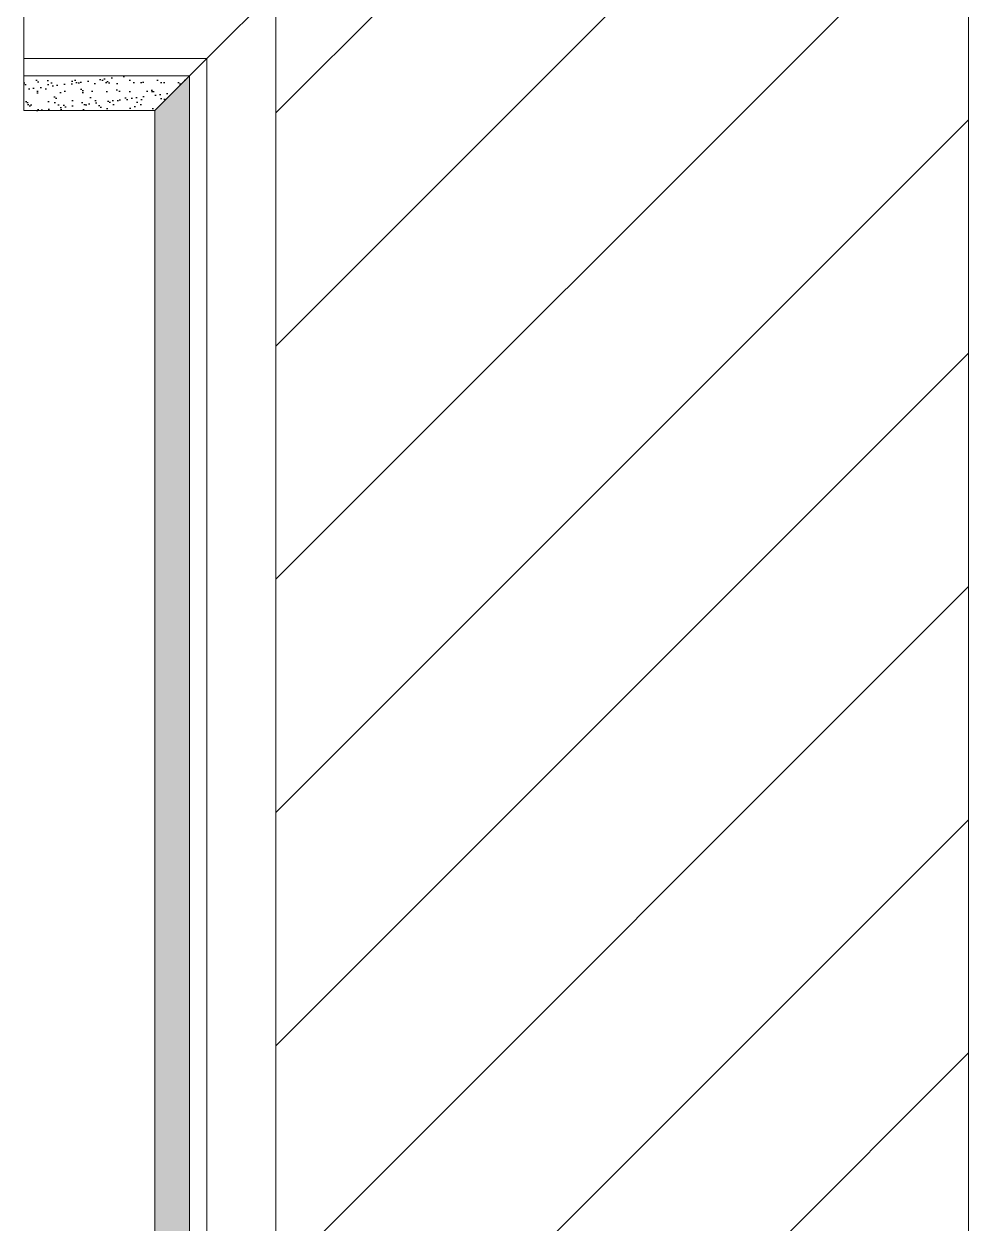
# Model space of a CAD drawing. Header units: millimetres. Extents: x -18512 to 101824, y -95768 to 52898.
# Drawn here: x 61828.1 to 62101.7, y -76964.1 to -76617.6 of the extents above; entities that cross this region are included whole.
import ezdxf

# ---------------------------------------------------------------- set-up
doc = ezdxf.new("R2010")
doc.units = ezdxf.units.MM
doc.header["$LTSCALE"] = 25
doc.layers.add('AR WALL HATCH', color=8, linetype='Continuous')
doc.layers.add('HAT', color=8, linetype='Continuous')
doc.layers.add('I-FLR-TILE', color=253, linetype='Continuous', lineweight=9)
doc.layers.add('I-WALL', color=2, linetype='Continuous', lineweight=9)
pattern_1 = [(37.5, (59229.075, -128347.3092), (-0.16000313, 4.89413237), [0, -3.8608, 0, -4.318, 0, -4.1275]), (7.5, (59229.075, -128347.309), (4.4952328, 7.168251), [0, -2.0828, 0, -3.4798, 0, -1.3335]), (327.5, (59225.951, -128347.3092), (7.9099237, 0.01437185), [0, -1.27, 0, -4.572, 0, -5.969]), (317.5, (59225.951, -128347.309), (7.6355645, 2.2292932), [0, -0.635, 0, -2.9972, 0, -3.429])]

msp = doc.modelspace()

# ---------------------------------------------------------------- hatches: boundary and pattern name
at = {"layer": 'AR WALL HATCH', "lineweight": 5}
h = msp.add_hatch(dxfattribs=at)
h.set_pattern_fill('ANSI31', color=256, scale=15, style=0)
h.set_pattern_definition([(45, (59229.075, -128347.31), (-33.67596, 33.67596), [])])
h.paths.add_polyline_path([(62350.94, -77711.17), (62230.94, -77711.17), (62230.94, -78311.17), (62350.94, -78311.17), (62350.94, -79348.36), (62150.94, -79348.36), (62150.94, -76607.62), (62150.94, -76652.62), (62150.94, -76752.62), (62150.94, -76997.62), (62350.94, -76997.62), (62350.94, -76657.62), (62350.94, -76502.35)])
h.paths.add_polyline_path([(61900.94, -78371.3), (62021.15, -78371.3), (62021.15, -77771.3), (61900.94, -77771.3), (61900.94, -77712.62), (62100.94, -77712.62), (62100.94, -77322.62), (61900.94, -77322.62), (61900.94, -76607.62), (62100.94, -76607.62), (62100.94, -79348.36), (61900.94, -79348.36)])
at = {"layer": 'HAT'}
h = msp.add_hatch(dxfattribs=at)
h.set_pattern_fill('AR-SAND', color=256, scale=0.1, style=0)
h.set_pattern_definition(pattern_1)
h.paths.add_polyline_path([(61828.15, -76632.62), (61875.94, -76632.62), (61865.94, -76642.62), (61828.15, -76642.62)])
h = msp.add_hatch(dxfattribs=at)
h.set_pattern_fill('AR-SAND', color=256, scale=0.1, style=0)
h.set_pattern_definition(pattern_1)
h.paths.add_polyline_path([(61875.94, -77397.62), (61875.94, -76632.62), (61865.94, -76642.62), (61865.94, -77397.62)])

# ---------------------------------------------------------------- linework, layer by layer
at = {"layer": 'I-FLR-TILE', "lineweight": 13}
for points in [[(61828.15, -76607.62), (61900.94, -76607.62), (61880.94, -76627.62), (61828.15, -76627.62)], [(61900.94, -77372.62), (61900.94, -76607.62), (61880.94, -76627.62), (61880.94, -77392.62)], [(61828.15, -76627.62), (61880.94, -76627.62), (61875.94, -76632.62), (61828.15, -76632.62)], [(61880.94, -77392.62), (61880.94, -76627.62), (61875.94, -76632.62), (61875.94, -77397.62)], [(61828.15, -76632.62), (61875.94, -76632.62), (61865.94, -76642.62), (61828.15, -76642.62)], [(61875.94, -77397.62), (61875.94, -76632.62), (61865.94, -76642.62), (61865.94, -77397.62)]]:
    msp.add_lwpolyline(points, close=True, dxfattribs=at)
at = {"layer": 'I-WALL'}
msp.add_lwpolyline([(62100.94, -79348.36), (62100.94, -76607.62), (61900.94, -76607.62), (61900.94, -77372.62)], dxfattribs=at)

doc.saveas('drawing.dxf')
